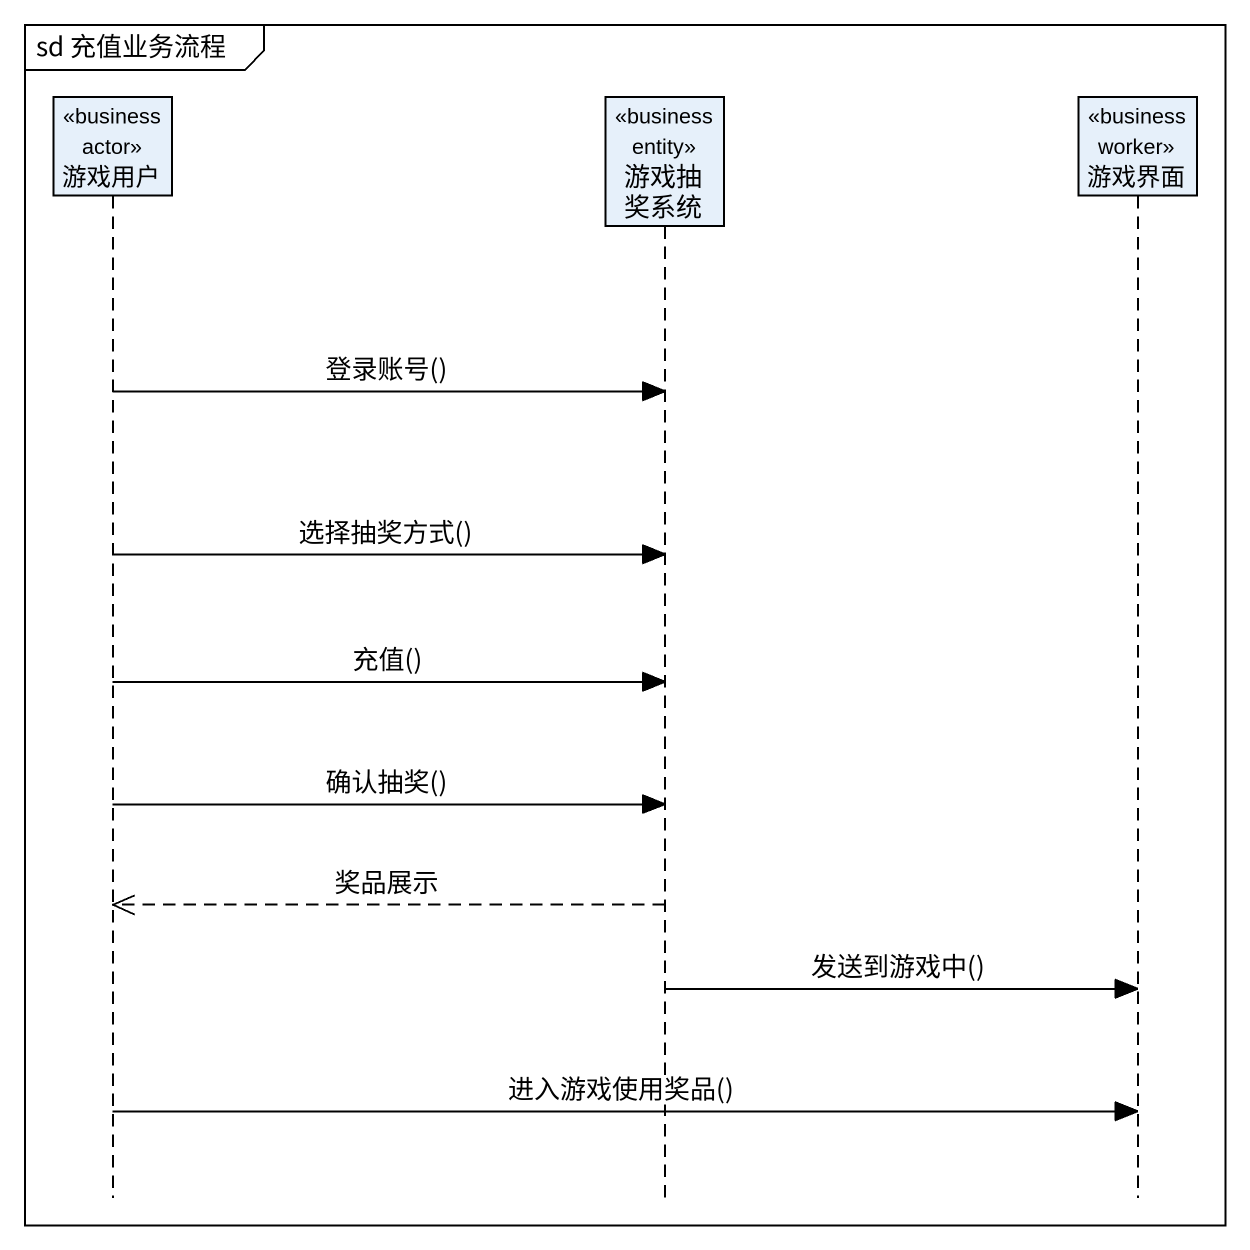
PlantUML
@startuml
mainframe sd 充值业务流程
hide footbox
participant 游戏用户 <<business actor>>
participant 游戏抽奖系统 <<business entity>>
participant 游戏界面 <<business worker>>

游戏用户 -> 游戏抽奖系统 : 登录账号()
游戏用户 -> 游戏抽奖系统 : 选择抽奖方式()
游戏用户 -> 游戏抽奖系统 : 充值()
游戏用户 -> 游戏抽奖系统 : 确认抽奖()
游戏抽奖系统 -->> 游戏用户 : 奖品展示
游戏抽奖系统 -> 游戏界面 : 发送到游戏中()
游戏用户 -> 游戏界面 : 进入游戏使用奖品()
@enduml
